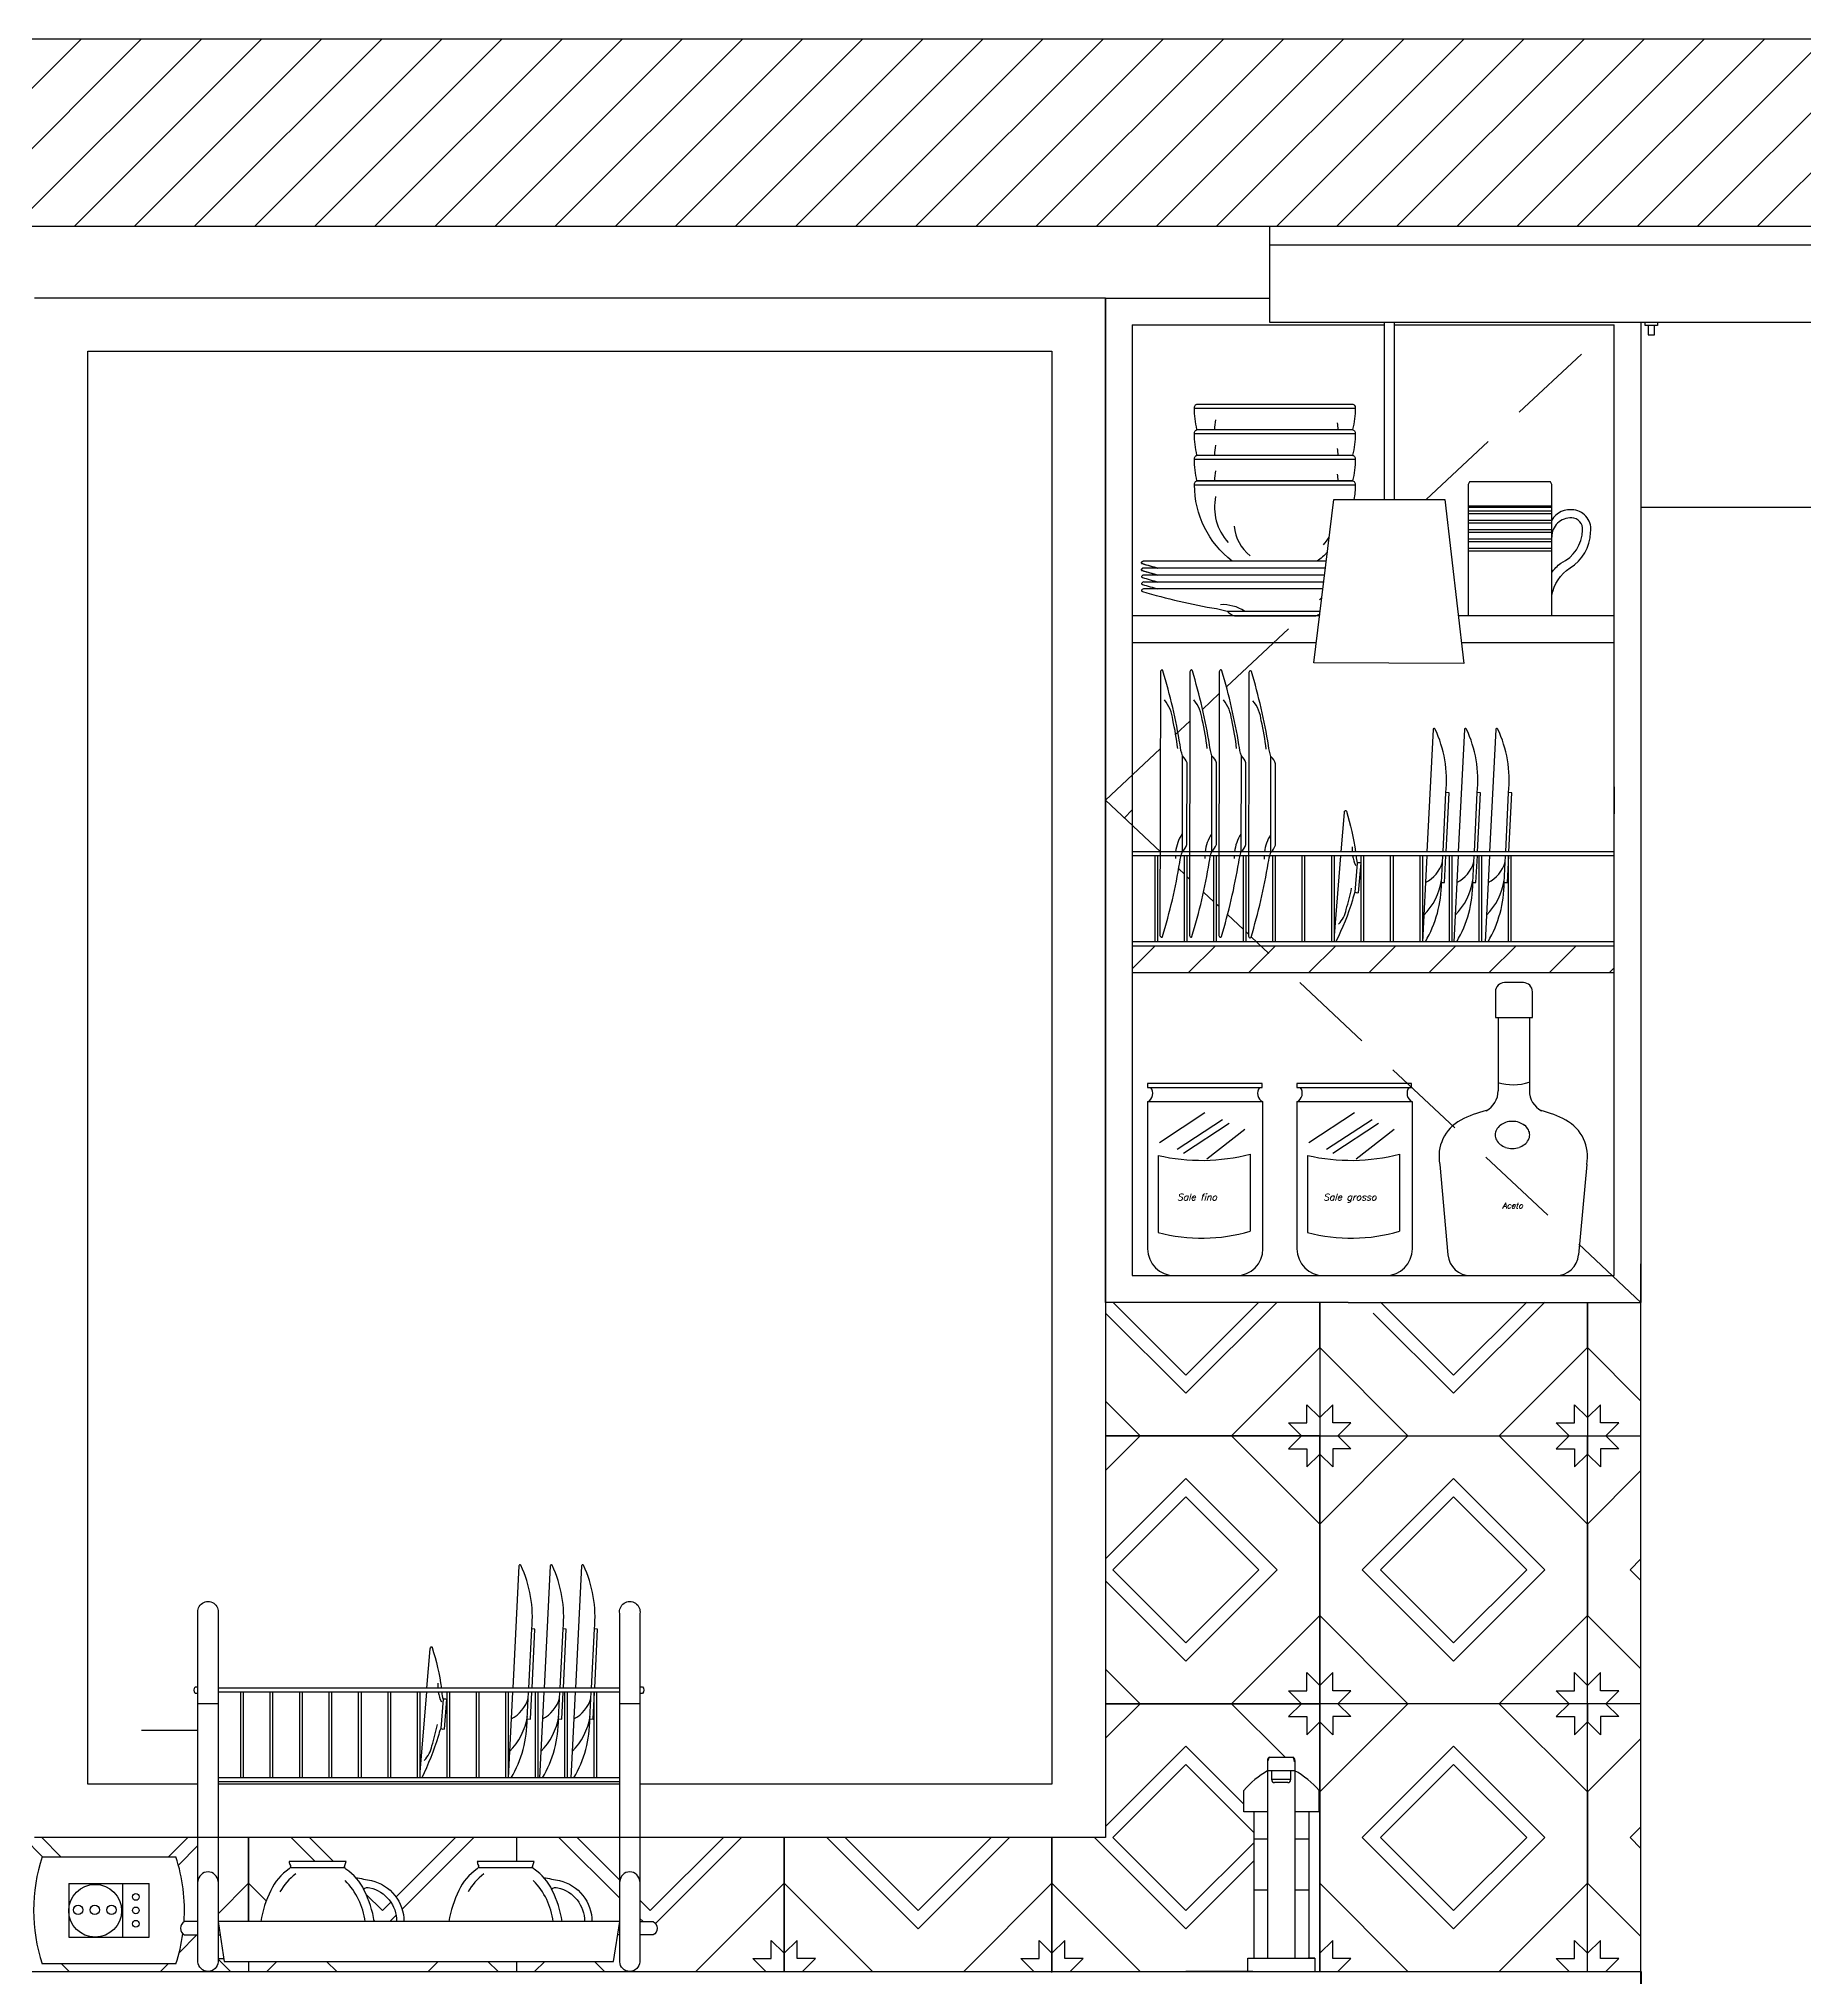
# Model space of a CAD drawing. Header units: millimetres. Extents: x 15064 to 17168, y 16262 to 17454.
# Drawn here: x 16368.9 to 16500.8, y 17281.5 to 17426.3 of the extents above; entities that cross this region are included whole.
import ezdxf

# ---------------------------------------------------------------- set-up
doc = ezdxf.new("R2010")
doc.units = ezdxf.units.MM
doc.linetypes.add('NASCOSTA', pattern=[9.525, 6.35, -3.175])
doc.linetypes.add('TRATTOPUNTO', pattern=[25.4, 12.7, -6.35, 0, -6.35])
for name, color, linetype in [('ACCESSORI - furniture', 81, 'Continuous'), ('apertura ante', 8, 'NASCOSTA'), ('finestre', 14, 'Continuous'), ('muri', 30, 'Continuous'), ('piastrelle', 11, 'Continuous'), ('Prese', 4, 'Continuous'), ('sezioni', 235, 'Continuous')]:
    doc.layers.add(name, color=color, linetype=linetype)
doc.styles.add('ITALICC', font='italicc')

msp = doc.modelspace()

# ---------------------------------------------------------------- hatches: boundary and pattern name
h = msp.add_hatch()
h.set_pattern_fill('ANSI31', color=256)
h.set_pattern_definition([(45, (-1067.274, 533.2703), (-2.24506403, 2.24506403), [])])
h.paths.add_polyline_path([(16450.62, 17371.27), (16448.62, 17369.39), (16450.62, 17367.52)])
h = msp.add_hatch()
h.set_pattern_fill('ANSI31', color=256)
h.set_pattern_definition([(45, (-1067.274, 521.4137), (-2.24506403, 2.24506403), [])])
h.paths.add_polyline_path([(16486.61, 17358.53), (16450.62, 17358.53), (16450.62, 17356.53), (16486.61, 17356.53)])
at = {"layer": 'muri'}
h = msp.add_hatch(dxfattribs=at)
h.set_pattern_fill('ANSI31', color=256)
h.set_pattern_definition([(45, (-4e-12, 533.2703), (-2.24506403, 2.24506403), [])])
h.paths.add_polyline_path([(16268.62, 17181.26), (16582.12, 17181.26), (16582.12, 17298.76), (16568.12, 17298.76), (16568.12, 17191.26), (16282.62, 17191.26), (16282.62, 17412.26), (16568.12, 17412.26), (16596.12, 17412.26), (16596.12, 17426.26), (16268.62, 17426.26)])

# ---------------------------------------------------------------- linework, layer by layer
for p, q in [((16448.62, 17331.89), (16448.62, 17406.89)), ((16448.62, 17406.89), (16460.9, 17406.89)), ((16488.63, 17331.89), (16488.63, 17405.07)), ((16450.62, 17404.89), (16450.62, 17333.89)), ((16450.62, 17404.89), (16469.47, 17404.89)), ((16470.17, 17404.89), (16486.61, 17404.89)), ((16486.61, 17333.89), (16486.61, 17404.89)), ((16488.6, 17191.26), (16488.62, 17391.26)), ((16535.56, 17391.26), (16488.62, 17391.26)), ((16450.62, 17383.18), (16464.61, 17383.18)), ((16474.97, 17383.18), (16486.61, 17383.18)), ((16450.62, 17381.18), (16464.37, 17381.18)), ((16475.2, 17381.18), (16486.61, 17381.18)), ((16486.61, 17357.53), (16486.61, 17378.53)), ((16486.61, 17370.39), (16486.61, 17368.39)), ((16450.62, 17358.53), (16486.61, 17358.53)), ((16450.62, 17356.53), (16486.61, 17356.53)), ((16450.62, 17333.89), (16486.61, 17333.89)), ((16466.74, 17331.89), (16448.62, 17331.89)), ((16466.74, 17331.89), (16488.63, 17331.89)), ((16460.88, 17297.92), (16462.61, 17297.93)), ((16460.75, 17282.92), (16460.75, 17297.68)), ((16462.75, 17296.92), (16460.75, 17296.92)), ((16461.04, 17296.23), (16461.04, 17296.92)), ((16462.45, 17296.92), (16462.45, 17296.23)), ((16462.75, 17297.58), (16462.75, 17282.92)), ((16458.95, 17293.84), (16458.95, 17295.44)), ((16461.04, 17296.29), (16462.45, 17296.29)), ((16462.25, 17296.03), (16461.24, 17296.03)), ((16464.58, 17293.84), (16464.58, 17295.44)), ((16460.75, 17293.84), (16458.95, 17293.84)), ((16459.72, 17282.92), (16459.72, 17293.84)), ((16464.58, 17293.84), (16462.75, 17293.84)), ((16463.8, 17293.84), (16463.8, 17282.92)), ((16459.72, 17291.84), (16460.75, 17291.84)), ((16462.75, 17291.84), (16463.8, 17291.84)), ((16459.72, 17288.03), (16460.75, 17288.03)), ((16462.75, 17288.03), (16463.8, 17288.03)), ((16304.62, 17281.92), (16488.62, 17281.92)), ((16459.62, 17281.92), (16454.62, 17281.92)), ((16459.25, 17281.92), (16459.25, 17282.92)), ((16459.25, 17282.92), (16464.25, 17282.92)), ((16459.25, 17282.92), (16459.72, 17282.92)), ((16460.75, 17282.92), (16462.75, 17282.92)), ((16464.25, 17282.92), (16463.77, 17282.92)), ((16464.25, 17282.92), (16464.25, 17281.92)), ((16488.62, 17281.92), (16488.62, 17278.42))]:
    msp.add_line(p, q)
at = {"lineweight": 53}
msp.add_line((16462.75, 17297.58), (16462.75, 17297.68), dxfattribs=at)
msp.add_lwpolyline([(16444.62, 17281.84), (16444.62, 17281.92)])
for centre, start, end in [((16461.04, 17297.68), 123.0081, 179.9882), ((16462.45, 17297.68), 359.9558, 57.4383)]:
    msp.add_arc(centre, 0.295, start, end, dxfattribs=at)
for centre, radius, start, end in [((16464.16, 17290.96), 6.87, 119.7708, 139.3515), ((16459.71, 17291.31), 6.38, 40.2755, 61.5934), ((16461.24, 17296.23), 0.2, 180, 270), ((16462.25, 17296.23), 0.2, 270, 0)]:
    msp.add_arc(centre, radius, start, end)
at = {"layer": 'ACCESSORI - furniture'}
for p, q in [((16460.9, 17412.26), (16548.71, 17412.26)), ((16460.9, 17405.07), (16460.9, 17412.26)), ((16460.9, 17410.87), (16548.7, 17410.87)), ((16548.71, 17405.07), (16460.9, 17405.07)), ((16469.47, 17391.85), (16469.47, 17405.07)), ((16470.17, 17405.07), (16470.17, 17391.85)), ((16488.93, 17404.96), (16488.93, 17405.07)), ((16488.93, 17404.84), (16488.93, 17404.96)), ((16489.86, 17405.07), (16489.86, 17404.84)), ((16489.62, 17404.84), (16488.93, 17404.84)), ((16489.86, 17404.84), (16489.16, 17404.84)), ((16489.16, 17404.84), (16489.16, 17404.15)), ((16489.16, 17404.15), (16489.62, 17404.15)), ((16489.62, 17404.15), (16489.62, 17404.84)), ((16455.27, 17398.68), (16467.27, 17398.68)), ((16455.27, 17396.77), (16467.27, 17396.77)), ((16455.27, 17394.86), (16467.27, 17394.86)), ((16455.27, 17392.95), (16467.27, 17392.95)), ((16467.09, 17393.25), (16455.45, 17393.25)), ((16464.18, 17379.66), (16465.67, 17391.85)), ((16465.67, 17391.85), (16469.47, 17391.85)), ((16469.47, 17391.85), (16470.17, 17391.85)), ((16470.17, 17391.85), (16473.97, 17391.85)), ((16473.97, 17391.85), (16475.39, 17379.6)), ((16475.71, 17391.39), (16481.95, 17391.39)), ((16475.71, 17391.29), (16481.95, 17391.29)), ((16475.71, 17391.01), (16481.95, 17391.01)), ((16475.71, 17390.81), (16481.95, 17390.81)), ((16475.71, 17390.31), (16481.95, 17390.31)), ((16475.71, 17390.11), (16481.95, 17390.11)), ((16475.71, 17389.61), (16481.95, 17389.61)), ((16475.71, 17389.41), (16481.95, 17389.41)), ((16475.71, 17388.91), (16481.95, 17388.91)), ((16475.71, 17388.71), (16481.95, 17388.71)), ((16475.71, 17388.21), (16481.95, 17388.21)), ((16475.71, 17388.01), (16481.95, 17388.01)), ((16457.72, 17383.51), (16464.65, 17383.51)), ((16475.39, 17379.6), (16464.18, 17379.66)), ((16454.36, 17365.56), (16454.37, 17372.71)), ((16456.56, 17365.56), (16456.57, 17372.71)), ((16458.76, 17365.56), (16458.77, 17372.71)), ((16460.97, 17365.51), (16460.98, 17372.66)), ((16473.83, 17365.54), (16474.05, 17369.97)), ((16476.17, 17365.54), (16476.39, 17369.97)), ((16478.51, 17365.54), (16478.73, 17369.97)), ((16486.61, 17365.54), (16450.62, 17365.54)), ((16486.61, 17365.24), (16450.62, 17365.24)), ((16452.32, 17358.83), (16452.32, 17365.24)), ((16452.52, 17358.83), (16452.52, 17365.24)), ((16454.52, 17358.83), (16454.52, 17365.24)), ((16454.72, 17358.83), (16454.72, 17365.24)), ((16456.72, 17358.83), (16456.72, 17365.24)), ((16456.92, 17358.83), (16456.92, 17365.24)), ((16458.92, 17358.83), (16458.92, 17365.24)), ((16459.12, 17358.83), (16459.12, 17365.24)), ((16461.12, 17358.83), (16461.12, 17365.24)), ((16461.32, 17358.83), (16461.32, 17365.24)), ((16463.32, 17358.83), (16463.32, 17365.24)), ((16463.52, 17358.83), (16463.52, 17365.24)), ((16465.52, 17358.83), (16465.52, 17365.24)), ((16465.72, 17358.83), (16465.72, 17365.24)), ((16467.42, 17364.7), (16467.25, 17362.53)), ((16467.72, 17358.83), (16467.72, 17365.24)), ((16467.92, 17358.83), (16467.92, 17365.24)), ((16469.92, 17358.83), (16469.92, 17365.24)), ((16470.12, 17358.83), (16470.12, 17365.24)), ((16472.12, 17358.83), (16472.12, 17365.24)), ((16472.32, 17358.83), (16472.32, 17365.24)), ((16473.71, 17363.25), (16473.81, 17365.24)), ((16474.32, 17358.83), (16474.32, 17365.24)), ((16474.52, 17358.83), (16474.52, 17365.24)), ((16476.06, 17363.25), (16476.16, 17365.24)), ((16476.52, 17358.83), (16476.52, 17365.24)), ((16476.72, 17358.83), (16476.72, 17365.24)), ((16478.4, 17363.25), (16478.5, 17365.24)), ((16478.72, 17358.83), (16478.72, 17365.24)), ((16478.92, 17358.83), (16478.92, 17365.24)), ((16486.61, 17358.83), (16450.62, 17358.83)), ((16479.83, 17355.77), (16478.42, 17355.77)), ((16477.74, 17355.09), (16477.74, 17353.16)), ((16480.51, 17353.16), (16480.51, 17355.09)), ((16477.74, 17353.16), (16480.51, 17353.16)), ((16477.95, 17353.16), (16477.95, 17347.7)), ((16480.28, 17353.16), (16480.28, 17347.7)), ((16451.77, 17348.24), (16451.77, 17347.95)), ((16460.32, 17348.24), (16451.77, 17348.24)), ((16451.77, 17347.95), (16460.32, 17347.95)), ((16460.32, 17347.95), (16460.32, 17348.24)), ((16471.48, 17348.24), (16462.92, 17348.24)), ((16462.92, 17348.24), (16462.92, 17347.95)), ((16462.92, 17347.95), (16471.48, 17347.95)), ((16471.48, 17347.95), (16471.48, 17348.24)), ((16451.77, 17346.86), (16451.77, 17335.89)), ((16460.38, 17346.86), (16451.77, 17346.86)), ((16456.05, 17346.04), (16452.65, 17343.82)), ((16460.38, 17335.89), (16460.38, 17346.86)), ((16471.54, 17346.86), (16462.92, 17346.86)), ((16462.92, 17346.86), (16462.92, 17335.89)), ((16467.21, 17346.04), (16463.8, 17343.82)), ((16471.54, 17335.89), (16471.54, 17346.86)), ((16457.37, 17345.52), (16453.97, 17343.3)), ((16457.85, 17345.24), (16454.44, 17343.02)), ((16459.03, 17344.81), (16456.19, 17342.59)), ((16468.53, 17345.52), (16465.13, 17343.3)), ((16469, 17345.24), (16465.6, 17343.02)), ((16470.19, 17344.81), (16467.35, 17342.59)), ((16452.55, 17342.87), (16452.55, 17337.11)), ((16459.43, 17342.97), (16459.43, 17337.21)), ((16463.71, 17342.87), (16463.71, 17337.11)), ((16470.58, 17342.97), (16470.58, 17337.21)), ((16473.6, 17342.2), (16474.2, 17335.44)), ((16484.56, 17342.2), (16483.95, 17335.44)), ((16453.77, 17333.89), (16458.38, 17333.89)), ((16464.92, 17333.89), (16469.54, 17333.89)), ((16475.89, 17333.89), (16482.26, 17333.89)), ((16405.55, 17303.09), (16405.77, 17307.51)), ((16407.89, 17303.09), (16408.11, 17307.51)), ((16410.23, 17303.09), (16410.45, 17307.51)), ((16412.34, 17303.09), (16382.34, 17303.09)), ((16412.34, 17302.79), (16382.34, 17302.79)), ((16384.04, 17296.38), (16384.04, 17302.79)), ((16384.24, 17296.38), (16384.24, 17302.79)), ((16386.24, 17296.38), (16386.24, 17302.79)), ((16386.44, 17296.38), (16386.44, 17302.79)), ((16388.44, 17296.38), (16388.44, 17302.79)), ((16388.64, 17296.38), (16388.64, 17302.79)), ((16390.64, 17296.38), (16390.64, 17302.79)), ((16390.84, 17296.38), (16390.84, 17302.79)), ((16392.84, 17296.38), (16392.84, 17302.79)), ((16393.04, 17296.38), (16393.04, 17302.79)), ((16395.04, 17296.38), (16395.04, 17302.79)), ((16395.24, 17296.38), (16395.24, 17302.79)), ((16397.24, 17296.38), (16397.24, 17302.79)), ((16397.44, 17296.38), (16397.44, 17302.79)), ((16399.14, 17302.25), (16398.97, 17300.08)), ((16399.44, 17296.38), (16399.44, 17302.79)), ((16399.64, 17296.38), (16399.64, 17302.79)), ((16401.64, 17296.38), (16401.64, 17302.79)), ((16401.84, 17296.38), (16401.84, 17302.79)), ((16403.84, 17296.38), (16403.84, 17302.79)), ((16404.04, 17296.38), (16404.04, 17302.79)), ((16405.43, 17300.8), (16405.53, 17302.79)), ((16406.04, 17296.38), (16406.04, 17302.79)), ((16406.24, 17296.38), (16406.24, 17302.79)), ((16407.77, 17300.8), (16407.87, 17302.79)), ((16408.24, 17296.38), (16408.24, 17302.79)), ((16408.44, 17296.38), (16408.44, 17302.79)), ((16410.11, 17300.8), (16410.21, 17302.79)), ((16410.44, 17296.38), (16410.44, 17302.79)), ((16410.64, 17296.38), (16410.64, 17302.79)), ((16382.34, 17301.92), (16380.84, 17301.92)), ((16413.84, 17301.92), (16412.34, 17301.92)), ((16412.34, 17296.38), (16382.34, 17296.38)), ((16412.34, 17296.08), (16412.34, 17296.38)), ((16412.34, 17296.08), (16382.34, 17296.08)), ((16387.74, 17289.7), (16391.8, 17289.7)), ((16401.78, 17289.7), (16405.85, 17289.7)), ((16412.34, 17285.65), (16382.34, 17285.65)), ((16382.34, 17285.65), (16382.8, 17282.68)), ((16411.88, 17282.68), (16412.34, 17285.65)), ((16382.34, 17284.65), (16382.5, 17284.65)), ((16412.34, 17284.65), (16412.19, 17284.65)), ((16382.8, 17282.68), (16411.88, 17282.68))]:
    msp.add_line(p, q, dxfattribs=at)
for points in [[(16455.45, 17397.07, -0.056643), (16455.27, 17398.68, -0.446326), (16455.49, 17398.98), (16467.04, 17398.98, -0.446326), (16467.27, 17398.68, -0.056643), (16467.08, 17397.07, -0.056643)], [(16455.45, 17395.16, -0.056643), (16455.27, 17396.77, -0.446326), (16455.49, 17397.07), (16467.04, 17397.07, -0.446326), (16467.27, 17396.77, -0.056643), (16467.08, 17395.16, -0.056643)], [(16455.45, 17393.25, -0.056643), (16455.27, 17394.86, -0.446326), (16455.49, 17395.16), (16467.04, 17395.16, -0.446326), (16467.27, 17394.86, -0.056643), (16467.08, 17393.25, -0.056643)], [(16458.09, 17387.25, -0.233903), (16455.27, 17392.95, -0.446326), (16455.49, 17393.25), (16467.04, 17393.25, -0.446326), (16467.27, 17392.95, -0.038618), (16467.18, 17391.85, -0.038618)], [(16481.95, 17384.68, -0.207693), (16483.32, 17386.74, 0.247076), (16484.85, 17389.38, 0.430255), (16483.61, 17391.07, 0.306605), (16481.95, 17390.31, 0.306605)], [(16481.95, 17386.38, -0.112905), (16482.64, 17387.09, 0.277248), (16484.26, 17389.57, 0.418866), (16483.44, 17390.48, 0.433755), (16481.95, 17389.05, 0.433755)], [(16465.19, 17387.9, -0.034413), (16464.44, 17387.25)], [(16465.11, 17387.25), (16451.49, 17387.25, 0.338067), (16451.29, 17387.15, 0.56005), (16451.35, 17387.07, 0.006826), (16452.51, 17386.73)], [(16465.04, 17386.73), (16451.49, 17386.73, 0.338067), (16451.29, 17386.63, 0.56005), (16451.35, 17386.55, 0.006826), (16452.51, 17386.22)], [(16465.11, 17387.25), (16451.52, 17387.25, 0.338067), (16451.32, 17387.15, 0.56005), (16451.38, 17387.07, 0.006826), (16452.54, 17386.73)], [(16465.04, 17386.73), (16451.52, 17386.73, 0.338067), (16451.32, 17386.63, 0.56005), (16451.38, 17386.55, 0.006826), (16452.54, 17386.21)], [(16464.98, 17386.21), (16451.52, 17386.21, 0.338067), (16451.32, 17386.11, 0.56005), (16451.38, 17386.03, 0.006826), (16452.54, 17385.69)], [(16464.92, 17385.69), (16451.52, 17385.69, 0.338067), (16451.32, 17385.59, 0.56005), (16451.38, 17385.51, 0.006826), (16452.54, 17385.17)], [(16464.85, 17385.17), (16451.52, 17385.17, 0.338067), (16451.32, 17385.07, 0.56005), (16451.38, 17384.99, 0.032021), (16456.91, 17383.7, -0.048383), (16457.72, 17383.51, 0.139436), (16458.26, 17383.17), (16464.34, 17383.17, 0.068528), (16464.63, 17383.31, 0.068528)], [(16452.91, 17379.06, 0.56005), (16452.82, 17379.12, 0.338067), (16452.72, 17378.92), (16452.69, 17359.36, 0.338067), (16452.79, 17359.17, 0.56005), (16452.88, 17359.22, 0.032021), (16454.17, 17364.75, -0.048383), (16454.36, 17365.56, 0.139436), (16454.7, 17366.1), (16454.71, 17372.18, 0.139436), (16454.37, 17372.71, -0.048383), (16454.19, 17373.53, 0.032021), (16452.91, 17379.06)], [(16455.11, 17379.06, 0.56005), (16455.02, 17379.12, 0.338067), (16454.92, 17378.92), (16454.89, 17359.36, 0.338067), (16454.99, 17359.17, 0.56005), (16455.08, 17359.22, 0.032021), (16456.37, 17364.75, -0.048383), (16456.56, 17365.56, 0.139436), (16456.9, 17366.1), (16456.91, 17372.18, 0.139436), (16456.57, 17372.71, -0.048383), (16456.39, 17373.53, 0.032021), (16455.11, 17379.06)], [(16457.31, 17379.06, 0.56005), (16457.22, 17379.12, 0.338067), (16457.12, 17378.92), (16457.09, 17359.36, 0.338067), (16457.19, 17359.17, 0.56005), (16457.28, 17359.22, 0.032021), (16458.57, 17364.75, -0.048383), (16458.76, 17365.56, 0.139436), (16459.1, 17366.1), (16459.11, 17372.18, 0.139436), (16458.77, 17372.71, -0.048383), (16458.59, 17373.53, 0.032021), (16457.31, 17379.06)], [(16459.52, 17379.01, 0.56005), (16459.44, 17379.06, 0.338067), (16459.33, 17378.86), (16459.3, 17359.3, 0.338067), (16459.4, 17359.11, 0.56005), (16459.49, 17359.16, 0.032021), (16460.78, 17364.69, -0.048383), (16460.97, 17365.51, 0.139436), (16461.31, 17366.04), (16461.32, 17372.12, 0.139436), (16460.98, 17372.66, -0.048383), (16460.8, 17373.47, 0.032021), (16459.52, 17379.01)], [(16474.07, 17365.54), (16474.29, 17369.95), (16474.05, 17369.97, 0.13705), (16473.23, 17374.72, 0.688082), (16473.09, 17374.67), (16472.63, 17365.54)], [(16476.41, 17365.54), (16476.63, 17369.95), (16476.39, 17369.97, 0.13705), (16475.57, 17374.72, 0.688082), (16475.43, 17374.67), (16474.97, 17365.54)], [(16478.75, 17365.54), (16478.97, 17369.95), (16478.73, 17369.97, 0.13705), (16477.91, 17374.72, 0.688082), (16477.77, 17374.67), (16477.31, 17365.54)], [(16466.22, 17365.54), (16466.46, 17368.48, -0.338067), (16466.55, 17368.62, -0.56005), (16466.61, 17368.57, -0.038945), (16467.3, 17365.54, -0.038945)], [(16467.34, 17365.24, 0.041652), (16467.42, 17364.7, -0.256421), (16467.68, 17364.73), (16467.5, 17362.47, -0.256421), (16467.25, 17362.53)], [(16472.51, 17358.83, 0.134434), (16473.71, 17363.25), (16473.95, 17363.24), (16474.05, 17365.24)], [(16474.85, 17358.83, 0.134434), (16476.06, 17363.25), (16476.29, 17363.24), (16476.4, 17365.24)], [(16477.19, 17358.83, 0.134434), (16478.4, 17363.25), (16478.64, 17363.24), (16478.74, 17365.24)], [(16467.06, 17361.93, -0.041625), (16465.83, 17358.84, -0.050276), (16465.83, 17358.83, -0.050276)], [(16465.73, 17358.83, -0.014729), (16465.72, 17358.84)], [(16405.79, 17303.09), (16406.01, 17307.5), (16405.77, 17307.51, 0.13705), (16404.95, 17312.26, 0.688082), (16404.81, 17312.21), (16404.35, 17303.09)], [(16408.13, 17303.09), (16408.35, 17307.5), (16408.11, 17307.51, 0.13705), (16407.29, 17312.26, 0.688082), (16407.15, 17312.21), (16406.69, 17303.09)], [(16410.47, 17303.09), (16410.69, 17307.5), (16410.45, 17307.51, 0.13705), (16409.63, 17312.26, 0.688082), (16409.49, 17312.21), (16409.03, 17303.09)], [(16397.94, 17303.09), (16398.18, 17306.02, -0.338067), (16398.26, 17306.16, -0.56005), (16398.33, 17306.12, -0.038945), (16399.02, 17303.09, -0.038945)], [(16380.84, 17302.69), (16380.64, 17302.69, -0.36746), (16380.64, 17303.19), (16380.84, 17303.19)], [(16399.05, 17302.79, 0.041652), (16399.14, 17302.25, -0.256421), (16399.4, 17302.27), (16399.22, 17300.01, -0.256421), (16398.97, 17300.08)], [(16404.23, 17296.38, 0.134434), (16405.43, 17300.8), (16405.67, 17300.78), (16405.77, 17302.79)], [(16406.57, 17296.38, 0.134434), (16407.77, 17300.8), (16408.01, 17300.78), (16408.11, 17302.79)], [(16408.91, 17296.38, 0.134434), (16410.11, 17300.8), (16410.35, 17300.78), (16410.45, 17302.79)], [(16413.84, 17303.19), (16414.04, 17303.19, -0.36746), (16414.04, 17302.69), (16413.84, 17302.69)], [(16398.77, 17299.47, -0.041625), (16397.55, 17296.39, -0.050276), (16397.55, 17296.38, -0.050276)], [(16397.45, 17296.38, -0.014729), (16397.44, 17296.39)], [(16394.01, 17285.65, 0.07328), (16393.26, 17287.98, 0.140771), (16391.89, 17289.57, -0.303755), (16391.8, 17289.83, 0.068596), (16391.9, 17290.14), (16387.64, 17290.14, 0.068596), (16387.74, 17289.83, -0.303755), (16387.65, 17289.58, 0.140771), (16386.28, 17287.98, 0.07344), (16385.53, 17285.65, 0.07344)], [(16408.05, 17285.65, 0.07328), (16407.3, 17287.98, 0.140771), (16405.94, 17289.57, -0.303755), (16405.84, 17289.83, 0.068596), (16405.94, 17290.14), (16401.69, 17290.14, 0.068596), (16401.78, 17289.83, -0.303755), (16401.69, 17289.58, 0.140771), (16400.33, 17287.98, 0.07344), (16399.57, 17285.65, 0.07344)], [(16392.61, 17288.95, 0.005158), (16393.79, 17288.71, -0.355231), (16396.22, 17285.65, -0.355231)], [(16393.21, 17288.08, -0.267163), (16393.67, 17288.17, -0.35603), (16395.67, 17285.65, -0.35603)], [(16406.66, 17288.95, 0.005158), (16407.83, 17288.71, -0.355231), (16410.26, 17285.65, -0.355231)], [(16407.25, 17288.08, -0.267163), (16407.71, 17288.17, -0.35603), (16409.71, 17285.65, -0.35603)], [(16379.84, 17285.65, 0.605541), (16379.84, 17284.65), (16380.84, 17284.65)], [(16380.84, 17285.65), (16379.84, 17285.65, 0.019852), (16379.8, 17285.63, 0.019852)], [(16413.84, 17285.65), (16414.84, 17285.65, -0.605541), (16414.84, 17284.65), (16413.84, 17284.65)]]:
    msp.add_lwpolyline(points, format="xyb", dxfattribs=at)
for points in [[(16475.71, 17392.98), (16475.71, 17383.18), (16481.95, 17383.18), (16481.95, 17392.98, 0.087465), (16481.85, 17393.18), (16475.81, 17393.18, 0.020606)], [(16380.84, 17282.65), (16380.84, 17288.65), (16380.84, 17308.65, -1.213992), (16382.34, 17308.65), (16382.34, 17288.65), (16382.34, 17282.65, -0.964544)], [(16413.84, 17282.65, -0.964544), (16412.34, 17282.65), (16412.34, 17288.65), (16412.34, 17308.65, -1.213992), (16413.84, 17308.65), (16413.84, 17288.65)]]:
    msp.add_lwpolyline(points, format="xyb", close=True, dxfattribs=at)
for points in [[(16465.72, 17359.29), (16466.2, 17365.24)], [(16472.62, 17365.24), (16472.29, 17358.83)], [(16474.96, 17365.24), (16474.63, 17358.83)], [(16477.3, 17365.24), (16476.97, 17358.83)], [(16397.44, 17296.84), (16397.92, 17302.79)], [(16404.33, 17302.79), (16404.01, 17296.38)], [(16406.67, 17302.79), (16406.35, 17296.38)], [(16409.01, 17302.79), (16408.69, 17296.38)]]:
    msp.add_lwpolyline(points, dxfattribs=at)
for centre, radius, start, end in [((16460.63, 17396.99), 3.87, 167.842, 178.8441), ((16461.72, 17397.05), 4.27, 0.2767, 6.9414), ((16460.63, 17395.09), 3.87, 167.842, 178.8441), ((16461.72, 17395.14), 4.27, 0.2767, 6.9414), ((16460.63, 17393.18), 3.87, 167.842, 178.8441), ((16461.72, 17393.23), 4.27, 0.2767, 6.9414), ((16460.63, 17391.27), 3.87, 167.842, 222.6217), ((16461.36, 17390.11), 3.13, 184.7073, 231.5821), ((16461.72, 17391.32), 4.27, 318.0726, 327.6523), ((16457.35, 17380.91), 3.09, 57.4608, 92.8067), ((16450.85, 17375.11), 2.81, 5.667, 39.2064), ((16453.05, 17375.11), 2.81, 5.667, 39.2064), ((16455.25, 17375.11), 2.81, 5.667, 39.2064), ((16457.46, 17375.05), 2.81, 5.667, 39.2064), ((16434.01, 17370.93), 20.14, 6.6697, 12.7988), ((16436.21, 17370.93), 20.14, 6.6697, 12.7988), ((16438.41, 17370.93), 20.14, 6.6697, 12.7988), ((16440.62, 17370.87), 20.14, 6.6697, 12.7988), ((16456.93, 17365.19), 3.09, 147.368, 173.3496), ((16459.13, 17365.19), 3.09, 147.368, 173.3496), ((16461.33, 17365.19), 3.09, 147.368, 173.3496), ((16463.55, 17365.13), 3.09, 147.368, 172.277), ((16469.63, 17365.67), 2.59, 174.351, 182.6828), ((16456.93, 17365.19), 3.09, 178.9358, 182.7138), ((16459.13, 17365.19), 3.09, 178.9358, 182.7138), ((16461.33, 17365.19), 3.09, 178.9358, 182.7138), ((16463.55, 17365.13), 3.09, 177.8713, 182.7138), ((16469.63, 17365.67), 2.59, 189.3543, 206.2276), ((16471.38, 17365.48), 2.51, 296.8857, 343.9607), ((16473.72, 17365.48), 2.51, 296.8857, 343.9607), ((16476.06, 17365.48), 2.51, 296.8857, 343.9607), ((16468.94, 17364.21), 4.85, 315.4193, 350.6962), ((16471.28, 17364.21), 4.85, 315.4193, 350.6962), ((16473.62, 17364.21), 4.85, 315.4193, 350.6962), ((16451.99, 17365.83), 15.31, 342.5314, 348.6604), ((16470.28, 17361.25), 3.29, 156.9566, 168.0365), ((16464.49, 17361.62), 2.14, 316.1238, 349.6632), ((16478.42, 17355.09), 0.68, 90, 180), ((16479.83, 17355.09), 0.68, 0, 90), ((16451.42, 17347.51), 0.736, 297.8626, 36.6379), ((16460.72, 17347.51), 0.736, 143.3621, 242.1374), ((16462.58, 17347.51), 0.736, 297.8626, 36.6379), ((16471.88, 17347.51), 0.736, 143.3621, 242.1374), ((16476.25, 17347.7), 1.7, 297.9631, 0), ((16479.06, 17352.2), 4.05, 253.8265, 287.3803), ((16481.98, 17347.7), 1.7, 180, 242.0369), ((16478.97, 17338.24), 8.2, 103.5533, 117.6843), ((16479.29, 17338.68), 7.76, 61.5113, 76.038), ((16476.58, 17342.8), 3.05, 117.8801, 191.3041), ((16478.53, 17344.4), 0.802, 152.2027, 180), ((16478.53, 17344.4), 0.802, 180, 207.7973), ((16478.76, 17344.28), 1.07, 128.1572, 152.2027), ((16478.91, 17344.08), 1.31, 108.0277, 128.1572), ((16479.01, 17343.78), 1.63, 90, 108.0277), ((16479.01, 17343.78), 1.63, 71.9723, 90), ((16479.11, 17344.08), 1.31, 51.8428, 71.9723), ((16479.26, 17344.28), 1.07, 27.7973, 51.8428), ((16479.5, 17344.4), 0.802, 0, 27.7973), ((16479.5, 17344.4), 0.802, 332.2027, 0), ((16481.57, 17342.8), 3.05, 348.6959, 62.1199), ((16455.79, 17356.79), 14.29, 256.8945, 284.7468), ((16466.95, 17356.79), 14.29, 256.8945, 284.7468), ((16478.76, 17344.52), 1.07, 207.7973, 231.8428), ((16478.91, 17344.72), 1.31, 231.8428, 251.9723), ((16479.01, 17345.02), 1.63, 251.9723, 270), ((16479.01, 17345.02), 1.63, 270, 288.0277), ((16479.11, 17344.72), 1.31, 288.0277, 308.1572), ((16479.26, 17344.52), 1.07, 308.1572, 332.2027), ((16455.81, 17349.6), 12.91, 255.3687, 286.2726), ((16466.97, 17349.6), 12.91, 255.3687, 286.2726), ((16453.77, 17335.89), 2, 180, 270), ((16458.38, 17335.89), 2, 270, 0), ((16464.92, 17335.89), 2, 180, 270), ((16469.54, 17335.89), 2, 270, 0), ((16475.89, 17335.59), 1.7, 185.0914, 270), ((16482.26, 17335.59), 1.7, 270, 354.9086), ((16401.34, 17303.21), 2.59, 174.351, 182.6828), ((16401.34, 17303.21), 2.59, 189.3543, 206.2276), ((16403.1, 17303.03), 2.51, 296.8857, 343.9607), ((16405.44, 17303.03), 2.51, 296.8857, 343.9607), ((16407.78, 17303.03), 2.51, 296.8857, 343.9607), ((16400.66, 17301.75), 4.85, 315.4193, 350.6962), ((16403, 17301.75), 4.85, 315.4193, 350.6962), ((16405.34, 17301.75), 4.85, 315.4193, 350.6962), ((16383.71, 17303.38), 15.31, 342.5314, 348.6604), ((16402, 17298.79), 3.29, 156.9566, 168.0365), ((16396.2, 17299.17), 2.14, 316.1238, 349.6632), ((16381.59, 17288.61), 0.751, 2.9626, 177.0374), ((16390.86, 17285.66), 4.48, 127.4536, 150.5264), ((16404.91, 17285.66), 4.48, 127.4536, 150.5264), ((16413.09, 17288.61), 0.751, 2.9626, 177.0374), ((16388.05, 17284.97), 5.32, 7.3316, 44.6291), ((16402.1, 17284.97), 5.32, 7.3316, 44.6291)]:
    msp.add_arc(centre, radius, start, end, dxfattribs=at)
at = {"layer": 'apertura ante'}
for p, q in [((16472.58, 17391.85), (16486.49, 17404.89)), ((16457.65, 17377.86), (16464.78, 17384.53)), ((16455.87, 17376.18), (16457.12, 17377.36)), ((16453.86, 17374.3), (16454.92, 17375.29)), ((16448.62, 17369.39), (16452.71, 17373.23)), ((16452.73, 17365.54), (16448.62, 17369.39)), ((16454.52, 17363.86), (16454.09, 17364.27)), ((16454.9, 17363.51), (16454.72, 17363.67)), ((16456.72, 17361.8), (16455.94, 17362.53)), ((16457.1, 17361.45), (16456.92, 17361.61)), ((16458.92, 17359.73), (16457.74, 17360.85)), ((16459.3, 17359.38), (16459.12, 17359.54)), ((16488.61, 17331.89), (16459.5, 17359.19))]:
    msp.add_line(p, q, dxfattribs=at)
at = {"layer": 'finestre'}
for p, q in [((16368.62, 17406.92), (16448.62, 17406.92)), ((16448.62, 17406.92), (16448.62, 17291.92)), ((16372.62, 17295.92), (16372.62, 17402.92)), ((16372.62, 17402.92), (16444.62, 17402.92)), ((16444.62, 17402.92), (16444.62, 17295.92)), ((16380.84, 17299.92), (16376.62, 17299.92)), ((16380.84, 17295.92), (16372.62, 17295.92)), ((16412.34, 17295.92), (16382.34, 17295.92)), ((16444.62, 17295.92), (16413.84, 17295.92)), ((16448.62, 17291.92), (16368.62, 17291.92))]:
    msp.add_line(p, q, dxfattribs=at)
at = {"layer": 'muri'}
for p, q in [((16268.62, 17426.26), (16582.12, 17426.26)), ((16282.62, 17412.26), (16568.12, 17412.26))]:
    msp.add_line(p, q, dxfattribs=at)
at = {"layer": 'piastrelle'}
for p, q in [((16454.62, 17326.47), (16449.17, 17331.92)), ((16461.44, 17331.92), (16454.62, 17325.11)), ((16460.08, 17331.92), (16454.62, 17326.47)), ((16464.62, 17331.89), (16464.62, 17321.92)), ((16464.62, 17328.52), (16464.62, 17331.89)), ((16474.62, 17326.47), (16469.17, 17331.92)), ((16481.44, 17331.92), (16474.62, 17325.11)), ((16480.08, 17331.92), (16474.62, 17326.47)), ((16484.62, 17331.89), (16484.62, 17321.92)), ((16484.62, 17328.52), (16484.62, 17331.89)), ((16454.62, 17325.11), (16448.62, 17331.1)), ((16474.62, 17325.11), (16468.62, 17331.1)), ((16458.03, 17321.92), (16464.62, 17328.52)), ((16464.62, 17328.52), (16471.21, 17321.92)), ((16478.03, 17321.92), (16484.62, 17328.52)), ((16488.61, 17324.52), (16484.62, 17328.52)), ((16448.62, 17324.51), (16451.21, 17321.92)), ((16464.62, 17323.29), (16463.66, 17324.25)), ((16463.66, 17322.89), (16463.66, 17324.25)), ((16464.62, 17323.29), (16465.59, 17324.25)), ((16465.59, 17322.89), (16465.59, 17324.25)), ((16484.62, 17323.29), (16483.66, 17324.25)), ((16483.66, 17322.89), (16483.66, 17324.25)), ((16484.62, 17323.29), (16485.59, 17324.25)), ((16485.59, 17322.89), (16485.59, 17324.25)), ((16463.26, 17321.92), (16462.29, 17322.89)), ((16462.29, 17322.89), (16463.66, 17322.89)), ((16466.95, 17322.89), (16465.59, 17322.89)), ((16465.98, 17321.92), (16466.95, 17322.89)), ((16483.26, 17321.92), (16482.29, 17322.89)), ((16482.29, 17322.89), (16483.66, 17322.89)), ((16486.95, 17322.89), (16485.59, 17322.89)), ((16485.98, 17321.92), (16486.95, 17322.89)), ((16464.62, 17321.92), (16448.62, 17321.92)), ((16448.62, 17321.92), (16488.61, 17321.92)), ((16448.62, 17319.34), (16451.21, 17321.92)), ((16451.21, 17321.92), (16458.03, 17321.92)), ((16464.62, 17315.33), (16458.03, 17321.92)), ((16463.26, 17321.92), (16462.29, 17320.96)), ((16464.62, 17321.92), (16464.69, 17321.92)), ((16464.62, 17321.49), (16464.62, 17321.92)), ((16464.62, 17321.92), (16464.62, 17321.49)), ((16464.62, 17321.92), (16464.62, 17321.49)), ((16464.62, 17301.92), (16464.62, 17321.92)), ((16464.62, 17321.92), (16464.62, 17320.56)), ((16464.62, 17315.33), (16471.21, 17321.92)), ((16464.62, 17321.49), (16464.62, 17281.92)), ((16465.98, 17321.92), (16466.95, 17320.96)), ((16484.62, 17315.33), (16478.03, 17321.92)), ((16483.26, 17321.92), (16482.29, 17320.96)), ((16484.62, 17301.92), (16484.62, 17321.92)), ((16484.62, 17321.92), (16484.62, 17320.56)), ((16485.98, 17321.92), (16486.95, 17320.96)), ((16462.29, 17320.96), (16463.66, 17320.96)), ((16463.66, 17320.96), (16463.66, 17319.6)), ((16464.62, 17320.56), (16463.66, 17319.6)), ((16464.62, 17320.56), (16465.59, 17319.6)), ((16466.95, 17320.96), (16465.59, 17320.96)), ((16465.59, 17320.96), (16465.59, 17319.6)), ((16482.29, 17320.96), (16483.66, 17320.96)), ((16483.66, 17320.96), (16483.66, 17319.6)), ((16484.62, 17320.56), (16483.66, 17319.6)), ((16484.62, 17320.56), (16485.59, 17319.6)), ((16486.95, 17320.96), (16485.59, 17320.96)), ((16485.59, 17320.96), (16485.59, 17319.6)), ((16448.62, 17312.75), (16454.62, 17318.74)), ((16454.62, 17318.74), (16461.44, 17311.92)), ((16467.8, 17311.92), (16474.62, 17318.74)), ((16474.62, 17318.74), (16481.44, 17311.92)), ((16484.62, 17315.33), (16488.61, 17319.33)), ((16449.17, 17311.92), (16454.62, 17317.38)), ((16454.62, 17317.38), (16460.08, 17311.92)), ((16469.17, 17311.92), (16474.62, 17317.38)), ((16474.62, 17317.38), (16480.08, 17311.92)), ((16464.62, 17315.33), (16464.62, 17308.52)), ((16484.62, 17315.33), (16484.62, 17308.52)), ((16487.8, 17311.92), (16488.61, 17312.73)), ((16454.62, 17305.11), (16448.62, 17311.1)), ((16454.62, 17306.47), (16449.17, 17311.92)), ((16461.44, 17311.92), (16454.62, 17305.11)), ((16460.08, 17311.92), (16454.62, 17306.47)), ((16474.62, 17305.11), (16467.8, 17311.92)), ((16474.62, 17306.47), (16469.17, 17311.92)), ((16481.44, 17311.92), (16474.62, 17305.11)), ((16480.08, 17311.92), (16474.62, 17306.47)), ((16488.61, 17311.12), (16487.8, 17311.92)), ((16458.03, 17301.92), (16464.62, 17308.52)), ((16464.62, 17308.52), (16471.21, 17301.92)), ((16478.03, 17301.92), (16484.62, 17308.52)), ((16484.62, 17308.52), (16488.61, 17304.53)), ((16448.62, 17304.51), (16451.21, 17301.92)), ((16464.62, 17303.29), (16463.66, 17304.25)), ((16463.66, 17302.89), (16463.66, 17304.25)), ((16464.62, 17303.29), (16465.59, 17304.25)), ((16465.59, 17302.89), (16465.59, 17304.25)), ((16484.62, 17303.29), (16483.66, 17304.25)), ((16483.66, 17302.92), (16483.66, 17304.25)), ((16484.62, 17303.29), (16483.66, 17304.25)), ((16483.66, 17302.89), (16483.66, 17304.25)), ((16484.62, 17303.29), (16485.59, 17304.25)), ((16485.59, 17302.89), (16485.59, 17304.25)), ((16463.26, 17301.92), (16462.29, 17302.89)), ((16462.29, 17302.89), (16463.66, 17302.89)), ((16466.95, 17302.89), (16465.59, 17302.89)), ((16465.98, 17301.92), (16466.95, 17302.89)), ((16483.26, 17301.92), (16482.29, 17302.89)), ((16482.29, 17302.89), (16483.66, 17302.89)), ((16486.95, 17302.89), (16485.59, 17302.89)), ((16485.98, 17301.92), (16486.95, 17302.89)), ((16448.62, 17301.92), (16462.46, 17301.92)), ((16448.62, 17299.34), (16451.21, 17301.92)), ((16488.61, 17301.92), (16448.62, 17301.92)), ((16451.21, 17301.92), (16458.03, 17301.92)), ((16462.03, 17297.93), (16458.03, 17301.92)), ((16463.26, 17301.92), (16462.29, 17300.96)), ((16462.29, 17300.96), (16463.66, 17300.96)), ((16462.46, 17301.92), (16464.62, 17301.92)), ((16463.66, 17300.96), (16463.66, 17299.6)), ((16464.62, 17281.92), (16464.62, 17301.92)), ((16464.62, 17301.92), (16464.62, 17300.56)), ((16464.62, 17295.33), (16471.21, 17301.92)), ((16466.95, 17300.96), (16465.59, 17300.96)), ((16465.59, 17300.96), (16465.59, 17299.6)), ((16465.98, 17301.92), (16466.95, 17300.96)), ((16484.62, 17295.33), (16478.03, 17301.92)), ((16483.26, 17301.92), (16482.29, 17300.96)), ((16482.29, 17300.96), (16483.66, 17300.96)), ((16483.66, 17300.96), (16483.66, 17299.6)), ((16484.62, 17281.92), (16484.62, 17301.92)), ((16484.62, 17301.92), (16484.62, 17300.56)), ((16486.95, 17300.96), (16485.59, 17300.96)), ((16485.59, 17300.96), (16485.59, 17299.6)), ((16485.98, 17301.92), (16486.95, 17300.96)), ((16464.61, 17300.55), (16463.66, 17299.6)), ((16464.62, 17300.56), (16465.59, 17299.6)), ((16484.62, 17300.56), (16483.66, 17299.6)), ((16484.62, 17300.56), (16485.59, 17299.6)), ((16484.62, 17295.33), (16488.61, 17299.32)), ((16448.62, 17292.75), (16454.62, 17298.74)), ((16454.62, 17298.74), (16458.95, 17294.42)), ((16467.8, 17291.92), (16474.62, 17298.74)), ((16474.62, 17298.74), (16481.44, 17291.92)), ((16449.17, 17291.92), (16454.62, 17297.38)), ((16454.62, 17297.38), (16459.72, 17292.28)), ((16469.17, 17291.92), (16474.62, 17297.38)), ((16474.62, 17297.38), (16480.08, 17291.92)), ((16464.62, 17295.33), (16464.62, 17288.52)), ((16484.62, 17295.33), (16484.62, 17288.52)), ((16487.8, 17291.92), (16488.61, 17292.73)), ((16369.23, 17290.49), (16367.8, 17291.92)), ((16370.6, 17290.49), (16369.17, 17291.92)), ((16380.08, 17291.92), (16378.64, 17290.49)), ((16380.84, 17291.33), (16379.38, 17289.87)), ((16384.62, 17285.65), (16384.62, 17291.92)), ((16384.62, 17291.92), (16384.62, 17288.52)), ((16384.62, 17291.92), (16384.62, 17285.65)), ((16384.62, 17288.52), (16384.62, 17291.92)), ((16389.59, 17290.14), (16387.8, 17291.92)), ((16390.95, 17290.14), (16389.17, 17291.92)), ((16400.08, 17291.92), (16395.64, 17287.49)), ((16401.44, 17291.92), (16396.09, 17286.57)), ((16404.62, 17291.92), (16404.62, 17290.14)), ((16412.34, 17287.39), (16407.8, 17291.92)), ((16412.35, 17288.74), (16409.17, 17291.92)), ((16420.08, 17291.92), (16414.62, 17286.47)), ((16421.44, 17291.92), (16415.02, 17285.5)), ((16424.62, 17281.92), (16424.62, 17291.92)), ((16424.62, 17291.92), (16424.62, 17281.92)), ((16424.62, 17291.92), (16424.62, 17288.52)), ((16424.62, 17288.52), (16424.62, 17291.92)), ((16434.62, 17285.11), (16427.8, 17291.92)), ((16434.62, 17286.47), (16429.17, 17291.92)), ((16441.44, 17291.92), (16434.62, 17285.11)), ((16440.08, 17291.92), (16434.62, 17286.47)), ((16444.62, 17281.92), (16444.62, 17291.92)), ((16444.62, 17291.92), (16444.62, 17281.92)), ((16444.62, 17291.92), (16444.62, 17288.52)), ((16444.62, 17288.52), (16444.62, 17291.92)), ((16454.62, 17285.11), (16447.8, 17291.92)), ((16454.62, 17286.47), (16449.17, 17291.92)), ((16459.72, 17291.57), (16454.62, 17286.47)), ((16474.62, 17285.11), (16467.8, 17291.92)), ((16474.62, 17286.47), (16469.17, 17291.92)), ((16481.44, 17291.92), (16474.62, 17285.11)), ((16480.08, 17291.92), (16474.62, 17286.47)), ((16488.61, 17291.12), (16487.8, 17291.92)), ((16459.72, 17290.21), (16454.62, 17285.11)), ((16382.34, 17286.24), (16384.62, 17288.52)), ((16384.62, 17288.52), (16385.94, 17287.2)), ((16394.62, 17286.47), (16393.38, 17287.71)), ((16418.03, 17281.92), (16424.62, 17288.52)), ((16424.62, 17288.52), (16431.21, 17281.92)), ((16438.03, 17281.92), (16444.62, 17288.52)), ((16444.62, 17288.52), (16451.21, 17281.92)), ((16464.62, 17288.52), (16471.21, 17281.92)), ((16478.03, 17281.92), (16484.62, 17288.52)), ((16484.62, 17288.52), (16488.61, 17284.53)), ((16395.24, 17287.09), (16394.62, 17286.47)), ((16414.62, 17286.47), (16413.84, 17287.25)), ((16374.62, 17285.11), (16374.61, 17285.12)), ((16394.08, 17285.65), (16393.99, 17285.74)), ((16395.63, 17286.12), (16395.16, 17285.65)), ((16414.08, 17285.65), (16413.84, 17285.89)), ((16379.44, 17283.33), (16380.75, 17284.65)), ((16424.62, 17283.29), (16423.66, 17284.25)), ((16423.66, 17282.89), (16423.66, 17284.25)), ((16424.62, 17283.29), (16425.59, 17284.25)), ((16425.59, 17282.89), (16425.59, 17284.25)), ((16444.62, 17283.29), (16443.66, 17284.25)), ((16443.66, 17282.89), (16443.66, 17284.25)), ((16444.62, 17283.29), (16445.59, 17284.25)), ((16445.59, 17282.89), (16445.59, 17284.25)), ((16464.62, 17283.29), (16465.59, 17284.25)), ((16465.59, 17282.89), (16465.59, 17284.25)), ((16484.62, 17283.29), (16483.66, 17284.25)), ((16483.66, 17282.92), (16483.66, 17284.25)), ((16484.62, 17283.29), (16483.66, 17284.25)), ((16483.66, 17282.89), (16483.66, 17284.25)), ((16484.62, 17283.29), (16485.59, 17284.25)), ((16485.59, 17282.89), (16485.59, 17284.25)), ((16370.64, 17282.49), (16371.21, 17281.92)), ((16378.03, 17281.92), (16378.6, 17282.49)), ((16382.34, 17282.89), (16382.77, 17282.89)), ((16383.26, 17281.92), (16382.34, 17282.84)), ((16384.62, 17282.68), (16384.62, 17281.92)), ((16385.98, 17281.92), (16386.74, 17282.68)), ((16390.45, 17282.68), (16391.21, 17281.92)), ((16398.03, 17281.92), (16398.79, 17282.68)), ((16403.26, 17281.92), (16402.5, 17282.68)), ((16404.62, 17282.68), (16404.62, 17281.92)), ((16405.98, 17281.92), (16406.74, 17282.68)), ((16410.45, 17282.68), (16411.21, 17281.92)), ((16423.26, 17281.92), (16422.29, 17282.89)), ((16422.29, 17282.89), (16423.66, 17282.89)), ((16426.95, 17282.89), (16425.59, 17282.89)), ((16425.98, 17281.92), (16426.95, 17282.89)), ((16443.26, 17281.92), (16442.29, 17282.89)), ((16442.29, 17282.89), (16443.66, 17282.89)), ((16446.95, 17282.89), (16445.59, 17282.89)), ((16445.98, 17281.92), (16446.95, 17282.89)), ((16466.95, 17282.89), (16465.59, 17282.89)), ((16465.98, 17281.92), (16466.95, 17282.89)), ((16483.26, 17281.92), (16482.29, 17282.89)), ((16482.29, 17282.89), (16483.66, 17282.89)), ((16486.95, 17282.89), (16485.59, 17282.89)), ((16485.98, 17281.92), (16486.95, 17282.89))]:
    msp.add_line(p, q, dxfattribs=at)
at = {"layer": 'Prese'}
for p, q in [((16369.2, 17290.49), (16379.2, 17290.49)), ((16371.2, 17288.49), (16371.2, 17284.49)), ((16371.2, 17288.49), (16377.2, 17288.49)), ((16375.2, 17288.49), (16375.2, 17284.49)), ((16377.2, 17284.49), (16377.2, 17288.49)), ((16371.2, 17284.49), (16377.2, 17284.49)), ((16379.2, 17282.49), (16369.2, 17282.49))]:
    msp.add_line(p, q, dxfattribs=at)
for centre, radius in [((16373.16, 17286.46), 1.97), ((16376.2, 17287.49), 0.25), ((16371.89, 17286.52), 0.351), ((16373.13, 17286.52), 0.351), ((16374.38, 17286.52), 0.351), ((16376.2, 17286.49), 0.25), ((16376.2, 17285.49), 0.25)]:
    msp.add_circle(centre, radius, dxfattribs=at)
for centre, start, end in [((16381.45, 17286.49), 161.9195, 198.0805), ((16366.94, 17286.49), 356.1399, 18.0805), ((16366.94, 17286.49), 341.9195, 352.1856)]:
    msp.add_arc(centre, 12.89, start, end, dxfattribs=at)
at = {"layer": 'sezioni', "linetype": 'TRATTOPUNTO'}
msp.add_line((16237.79, 17426.26), (16915.2, 17426.26), dxfattribs=at)

# ---------------------------------------------------------------- texts
at = {"layer": 'ACCESSORI - furniture', "style": 'ITALICC'}
for s, height, p in [('Sale fino', 0.5, (16453.97, 17339.51)), ('Sale grosso', 0.5, (16464.89, 17339.51)), ('Aceto', 0.425, (16478.25, 17338.91))]:
    msp.add_text(s, height=height, dxfattribs=at).set_placement(p)

doc.saveas('drawing.dxf')
